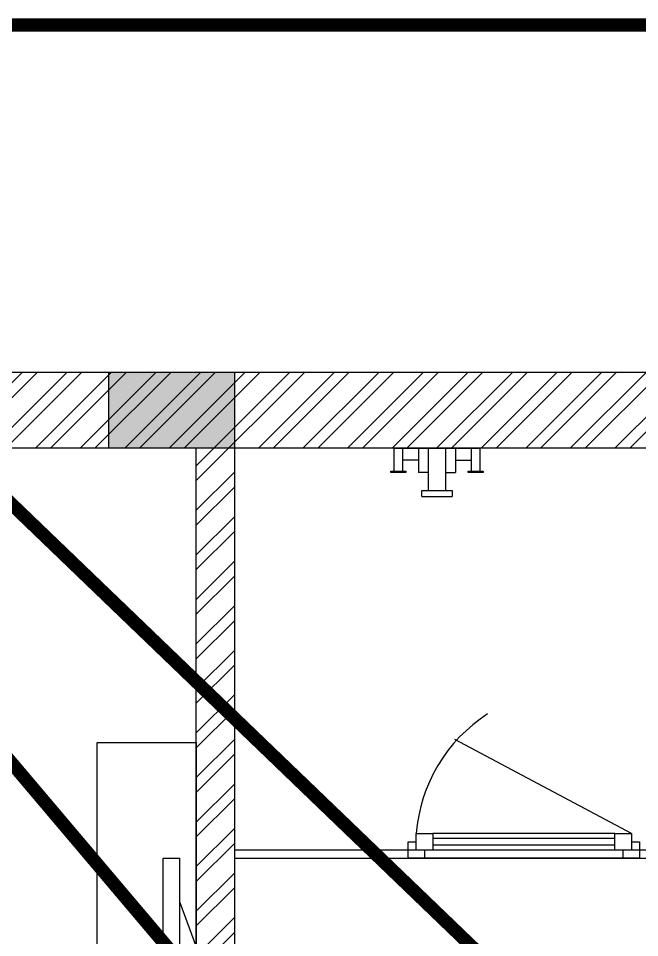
# Model space of a CAD drawing. Header units: millimetres. Extents: x -620 to 116137, y -21481 to 17722.
# Drawn here: x 3907 to 5785, y 11910 to 14690 of the extents above; entities that cross this region are included whole.
import ezdxf

# ---------------------------------------------------------------- set-up
doc = ezdxf.new("R2010")
doc.units = ezdxf.units.MM
doc.header["$LTSCALE"] = 150
doc.linetypes.add('1625_East Villa$0$HIDDEN', pattern=[0])
doc.linetypes.add('1625E_Roof Plan$0$DASHED', pattern=[0.75, 0.5, -0.25])
for name, color, linetype in [('1625_East Villa$0$ad-Furniture', 8, 'Continuous'), ('1625_East Villa$0$ad-Toilet fixtures', 8, 'Continuous'), ('1625_East Villa$0$ad-Wall', 240, 'Continuous'), ('1625_East Villa$0$ad-Wall hatch', 8, 'Continuous'), ('1625E_Columns$0$ad-Column', 3, 'Continuous'), ('1625E_Columns$0$ad-Column Hatch', 125, 'Continuous')]:
    doc.layers.add(name, color=color, linetype=linetype)
for name, color, linetype, true_color in [('1625_East Villa$0$ad-Glass Sectionline', 140, 'Continuous', 0x00bfff), ('1625E_Roof Plan$0$ad-Primary Roof', 5, 'Continuous', 0x0000ff), ('1625E_Roof Plan$0$ad-Secondary Roof', 6, 'Continuous', 0xff00ff)]:
    doc.layers.add(name, color=color, linetype=linetype, true_color=true_color)

# ---------------------------------------------------------------- blocks, each defined once
blk = doc.blocks.new('1625_East Villa$0$zw$42B5')
at = {"layer": '1625_East Villa$0$ad-Wall hatch', "transparency": 33554610}
h = blk.add_hatch(dxfattribs=at)
h.set_pattern_fill('ANSI32', color=256, scale=10)
h.set_pattern_definition([(45, (-1040635.14, 674820.02), (-67.351921, 67.351921), []), (45, (-1040590.24, 674820.02), (-67.351921, 67.351921), [])])
h.paths.add_polyline_path([(12120, 13620), (12120, 10220), (11890, 10220), (11890, 13390), (7240, 13390), (7240, 8645), (4245, 8645), (4245, 8875), (4445, 8875), (4445, 9370), (4560, 9370), (4560, 8760), (7010, 8760), (7010, 10500), (6360, 10500), (6360, 10615), (7010, 10615), (7010, 13390), (4560, 13390), (4560, 10615), (5560, 10615), (5560, 10500), (4445, 10500), (4445, 13390), (230, 13390), (230, 8875), (3345, 8875), (3345, 8645), (3060, 8645), (3060, 4745), (3345, 4745), (3345, 4515), (230, 4515), (230, 230), (4995, 230), (4995, 3130), (6060, 3130), (6060, 3015), (5110, 3015), (5110, 230), (8310, 230), (8310, 3015), (6860, 3015), (6860, 3130), (8310, 3130), (8310, 4630), (5110, 4630), (5110, 3930), (4995, 3930), (4995, 4515), (4245, 4515), (4245, 4745), (8540, 4745), (8540, 230), (9240, 230), (9240, 0), (0, 0), (0, 4745), (2830, 4745), (2830, 8645), (0, 8645), (0, 13620)])
at = {"layer": '1625_East Villa$0$ad-Wall'}
for points in [[(7010, 8760), (7010, 10500), (6360, 10500), (6360, 10615), (7010, 10615), (7010, 13390), (4560, 13390), (4560, 10615), (5560, 10615), (5560, 10500), (4445, 10500), (4445, 13390), (230, 13390), (230, 8875)], [(0, 0), (0, 4745), (2830, 4745), (2830, 8645), (0, 8645), (0, 13620), (12120, 13620)]]:
    blk.add_lwpolyline(points, dxfattribs=at)
blk = doc.blocks.new('1625E_Roof Plan')
at = {"layer": '1625E_Roof Plan$0$ad-Primary Roof', "linetype": '1625E_Roof Plan$0$DASHED', "ltscale": 2, "const_width": 40}
blk.add_lwpolyline([(12570, 14670), (2380, 14670), (7475, 9770)], close=True, dxfattribs=at)
at = {"layer": '1625E_Roof Plan$0$ad-Secondary Roof', "linetype": '1625E_Roof Plan$0$DASHED', "ltscale": 2, "const_width": 40}
blk.add_lwpolyline([(2380, 8195), (4927.5, 11207.5), (2380, 14220), (-450, 14220), (-450, 8195)], close=True, dxfattribs=at)
blk = doc.blocks.new('1625E_Columns$0$zw$6AA0')
at = {"layer": '1625E_Columns$0$ad-Column Hatch', "transparency": 33554687}
h = blk.add_hatch(color=256, dxfattribs=at)
h.dxf.hatch_style = 1
h.paths.add_polyline_path([(0, -230), (380, -230), (380, 0), (0, 0)])
at = {"layer": '1625E_Columns$0$ad-Column'}
blk.add_lwpolyline([(0, -230), (380, -230), (380, 0), (0, 0)], close=True, dxfattribs=at)
blk = doc.blocks.new('1625E_Columns')
at = {"layer": '1625E_Columns$0$ad-Column', "xscale": -1, "rotation": 359.9999999999997}
blk.add_blockref('1625E_Columns$0$zw$6AA0', (4560, 13620), dxfattribs=at)
blk = doc.blocks.new('1625_East Villa$0$3BHK+_A$0$ad_Shower')
for p, q in [((0, 130, 0), (-69.5, 130, 0)), ((0, -130), (0, 130)), ((0, 103.8, 0), (-69.5, 103.8, 0)), ((-36.4, 55.7, 0), (-36.4, 103.8, 0)), ((0, 55.7, 0), (-72.9, 55.7, 0)), ((-72.9, 26.2, 0), (-72.9, 55.7, 0)), ((-145.8, -45.6), (-145.8, 45.6)), ((0, 26.2, 0), (-128.2, 26.2, 0)), ((0, -26.2, 0), (-128.2, -26.2, 0)), ((-72.9, -26.2, 0), (-72.9, -56.1, 0)), ((0, -56.1, 0), (-72.9, -56.1, 0)), ((-36.4, -56.1, 0), (-36.4, -103.8, 0)), ((0, -103.8, 0), (-69.5, -103.8, 0)), ((0, -130, 0), (-69.5, -130, 0))]:
    blk.add_line(p, q)
blk.add_lwpolyline([(-69.5, 94.1), (-69.5, 139.7), (-72.9, 139.7), (-72.9, 94.1)], close=True)
at = {"elevation": 0}
blk.add_lwpolyline([(-145.8, -45.6), (-128.2, -45.6), (-128.2, 45.6), (-145.8, 45.6)], dxfattribs=at)
blk.add_lwpolyline([(-69.5, -139.7), (-69.5, -94.1), (-72.9, -94.1), (-72.9, -139.7)], close=True, dxfattribs=at)
blk = doc.blocks.new('1625_East Villa$0$$ZCDB_AUDIT_GENERATED_C85C')
at = {"color": 8}
for points in [[(675, 75), (141.8, 359.5)], [(625, 75), (75, 75)], [(50, 25), (50, 0), (0, 0), (0, 50), (25, 50)], [(675, 50), (700, 50), (700, 0), (650, 0), (650, 25)], [(700, 0), (0, 0)], [(625, 25), (75, 25)]]:
    blk.add_lwpolyline(points, dxfattribs=at)
for points in [[(75, 25), (25, 25), (25, 75), (75, 75)], [(675, 25), (625, 25), (625, 75), (675, 75)]]:
    blk.add_lwpolyline(points, close=True, dxfattribs=at)
at = {"color": 140}
for points in [[(625, 60), (75, 60)], [(625, 40), (75, 40)]]:
    blk.add_lwpolyline(points, dxfattribs=at)
at = {"color": 8, "linetype": '1625_East Villa$0$HIDDEN'}
blk.add_arc((497.1, 38.3), 473.6, 122.8151, 175.5591, dxfattribs=at)
blk = doc.blocks.new('*U150')
at = {"xscale": -1}
blk.add_blockref('1625_East Villa$0$$ZCDB_AUDIT_GENERATED_C85C', (700, 0), dxfattribs=at)
blk = doc.blocks.new('1625_East Villa$0$A$Cc8134665')
at = {"layer": '1625_East Villa$0$ad-Furniture', "ltscale": 0.125}
for p, q in [((0, -999.5), (0, 1000.5)), ((50, 650.5), (50, -649.5)), ((100, 650.5), (50, 650.5)), ((100, 650.5), (100, -649.5)), ((50, 515.6), (0, 382)), ((0, 382), (0, -382)), ((50, -515.6), (0, -382)), ((100, -649.5), (50, -649.5))]:
    blk.add_line(p, q, dxfattribs=at)
blk.add_lwpolyline([(0, 1000.5), (300, 1000.5), (300, -999.5), (0, -999.5)], dxfattribs=at)
blk = doc.blocks.new('1625_East Villa$0$zw$2927')
at = {"layer": '1625_East Villa$0$ad-Glass Sectionline'}
blk.add_lwpolyline([(-7560, -1470), (-5110, -1470), (-5110, -1445), (-7560, -1445)], close=True, dxfattribs=at)
at = {"xscale": -1}
blk.add_blockref('*U150', (-6335, -1470), dxfattribs=at)
at = {"layer": '1625_East Villa$0$ad-Furniture', "rotation": 180}
blk.add_blockref('1625_East Villa$0$A$Cc8134665', (-7675, -2119.5), dxfattribs=at)
at = {"layer": '1625_East Villa$0$ad-Toilet fixtures', "xscale": -1, "rotation": 270}
blk.add_blockref('1625_East Villa$0$3BHK+_A$0$ad_Shower', (-6947.5, -230), dxfattribs=at)
blk = doc.blocks.new('1625_East Villa')
blk.add_blockref('1625E_Roof Plan', (0, 0))
blk.add_blockref('1625E_Columns', (0, 0))
at = {"layer": '1625_East Villa$0$ad-Furniture'}
blk.add_blockref('1625_East Villa$0$zw$2927', (12120, 13620), dxfattribs=at)
at = {"layer": '1625_East Villa$0$ad-Wall'}
blk.add_blockref('1625_East Villa$0$zw$42B5', (0, 0), dxfattribs=at)

msp = doc.modelspace()

# ---------------------------------------------------------------- block references
msp.add_blockref('1625_East Villa', (0, 0))

doc.saveas('drawing.dxf')
